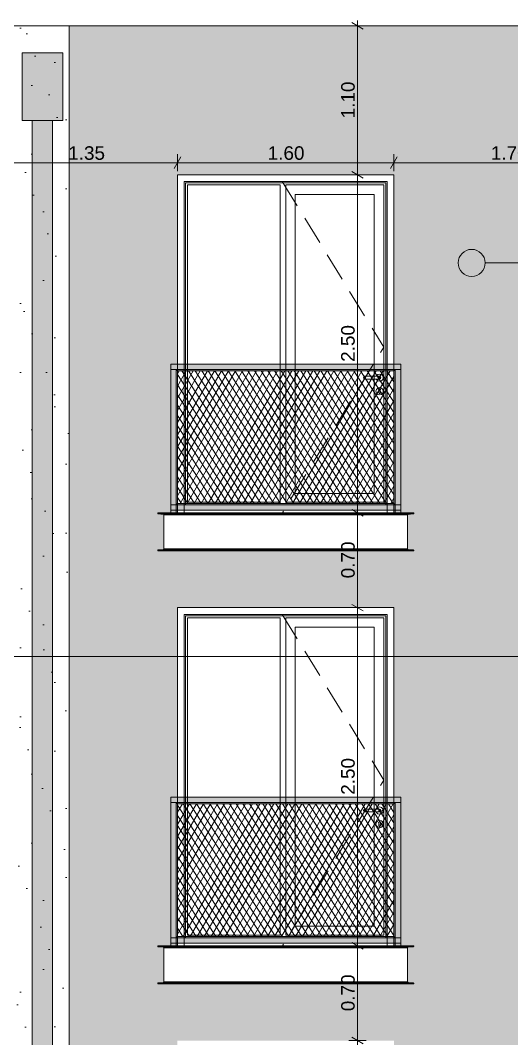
# Model space of a CAD drawing. Header units: millimetres. Extents: x 476571643 to 477489869, y 4620928210 to 4621294454.
# Drawn here: x 477422545 to 477426176, y 4621002544 to 4621010071 of the extents above; entities that cross this region are included whole.
import ezdxf

# ---------------------------------------------------------------- set-up
doc = ezdxf.new("R2010")
doc.units = ezdxf.units.MM
doc.header["$MEASUREMENT"] = 0
doc.linetypes.add('Hidden Line', pattern=[317.5, 211.666667, -105.833333])
for name, color, linetype, lineweight in [('2D Drafting - General_Pen_No__7_Pen_No__7', 7, 'Continuous', 0), ('New_2D Drafting - General_Pen_No__30_Pen_No__9_Pen_No__9_Pen_No__253', 252, 'Continuous', 0), ('New_2D Drafting - General_Pen_No__30_Pen_No__9_Pen_No__9_Pen_No__255', 255, 'Continuous', 0), ('New_2D Drafting - General_Pen_No__30_Pen_No__9_Pen_No__9_Pen_No__42', 250, 'Continuous', 0), ('New_2D Drafting - General_Pen_No__30_Pen_No__9_Pen_No__9_Pen_No__7', 7, 'Continuous', 0), ('New_2D Drafting - General_Pen_No__4', 7, 'Continuous', 0), ('New_2D Drafting - General_Pen_No__7', 7, 'Continuous', 0), ('New_Structural - Bearing_Pen_No__250', 7, 'Continuous', 0), ('Structural - Bearing_Pen_No__250', 7, 'Continuous', 0), ('zoma_Pen_No__142', 142, 'Continuous', 0), ('zoma_Pen_No__5_Pen_No__142', 142, 'Continuous', 0)]:
    doc.layers.add(name, color=color, linetype=linetype, lineweight=lineweight)
doc.layers.add('zoma', color=7, linetype='Continuous')
doc.layers.add('zoma_Pen_No__5', color=7, linetype='Continuous')
doc.styles.add('GENERATED_STYLE_2', font='arial.ttf')
doc.dimstyles.new('GENERATED_STYLE__31', dxfattribs={"dimtxt": 100, "dimasz": 64.421331, "dimexe": 0.18, "dimexo": 3, "dimgap": 0.09, "dimtad": 1, "dimtih": 1, "dimtoh": 1, "dimlfac": 0.001, "dimzin": 0, "dimdsep": 46, "dimtxsty": 'GENERATED_STYLE_2', "dimblk": 'ARROWHEAD_2', "dimblk1": 'ARROWHEAD_2', "dimblk2": 'ARROWHEAD_2', "dimcen": 0.09, "dimclrd": 142, "dimclre": 142, "dimclrt": 142, "dimadec": 0, "dimazin": 0, "dimtfac": 1, "dimtdec": 4, "dimtmove": 0, "dimatfit": 3, "dimfxl": 1, "dimtolj": 1, "dimtzin": 0, "dimarcsym": 0})
doc.dimstyles.new('GENERATED_STYLE__32', dxfattribs={"dimtxt": 100, "dimasz": 64.421331, "dimexe": 0.18, "dimexo": 3, "dimgap": 0.09, "dimtad": 1, "dimlfac": 0.001, "dimzin": 0, "dimdsep": 46, "dimtxsty": 'GENERATED_STYLE_2', "dimblk": 'ARROWHEAD_2', "dimblk1": 'ARROWHEAD_2', "dimblk2": 'ARROWHEAD_2', "dimcen": 0.09, "dimclrd": 142, "dimclre": 142, "dimclrt": 142, "dimadec": 0, "dimazin": 0, "dimtfac": 1, "dimtdec": 4, "dimtmove": 0, "dimatfit": 3, "dimfxl": 1, "dimtolj": 1, "dimtzin": 0, "dimarcsym": 0})
pattern_1 = [(60, (476844527.15, 4621385791.044), (-38.9711432, 22.5), []), (122.8330945, (476844527.15, 4621385791.044), (36.8060797, 18.75), [])]

# ---------------------------------------------------------------- blocks, each defined once
blk = doc.blocks.new('*D1764', base_point=(476844527.1, 4621385791))
at = {"layer": 'zoma_Pen_No__142', "color": 142, "linetype": 'Continuous', "lineweight": 0, "transparency": 16777216}
for p, q in [((477422381.2, 4621009061.3), (477422332.3, 4621008976.5)), ((477422356.7, 4621008955.3), (477422356.7, 4621009082.5)), ((477422356.7, 4621009018.9), (477423705.9, 4621009018.9)), ((477423730.4, 4621009061.3), (477423681.5, 4621008976.5)), ((477423705.9, 4621008955.3), (477423705.9, 4621009082.5))]:
    blk.add_line(p, q, dxfattribs=at)
at = {"layer": 'zoma_Pen_No__142', "color": 142, "lineweight": 0, "transparency": 16777216, "insert": (477422898.3, 4621009038.9), "char_height": 100, "attachment_point": 7, "style": 'GENERATED_STYLE_2'}
blk.add_mtext('\\A1;{\\pql;\\fArial CYR|b0|i0|c204|p34;1.35}', dxfattribs=at)
blk = doc.blocks.new('ARROWHEAD_2')
at = {"color": 0, "linetype": 'Continuous', "lineweight": 0}
for p, q in [((0, 0), (-1, 0)), ((-0.38, -0.66), (0.38, 0.66))]:
    blk.add_line(p, q, dxfattribs=at)
blk = doc.blocks.new('*D1765', base_point=(476844527.1, 4621385791))
at = {"layer": 'zoma_Pen_No__142', "color": 142, "linetype": 'Continuous', "lineweight": 0, "transparency": 16777216}
for p, q in [((477423730.4, 4621009061.3), (477423681.5, 4621008976.5)), ((477423705.9, 4621008955.3), (477423705.9, 4621009082.5)), ((477423705.9, 4621009018.9), (477425305.9, 4621009018.9)), ((477425330.4, 4621009061.3), (477425281.5, 4621008976.5)), ((477425305.9, 4621008955.3), (477425305.9, 4621009082.5))]:
    blk.add_line(p, q, dxfattribs=at)
at = {"layer": 'zoma_Pen_No__142', "color": 142, "lineweight": 0, "transparency": 16777216, "insert": (477424372.9, 4621009038.9), "char_height": 100, "attachment_point": 7, "style": 'GENERATED_STYLE_2'}
blk.add_mtext('\\A1;{\\pql;\\fArial CYR|b0|i0|c204|p34;1.60}', dxfattribs=at)
blk = doc.blocks.new('*D1766', base_point=(476844527.1, 4621385791))
at = {"layer": 'zoma_Pen_No__142', "color": 142, "linetype": 'Continuous', "lineweight": 0, "transparency": 16777216}
for p, q in [((477425330.4, 4621009061.3), (477425281.5, 4621008976.5)), ((477425305.9, 4621008955.3), (477425305.9, 4621009082.5)), ((477425305.9, 4621009018.9), (477427004.3, 4621009018.9)), ((477427028.8, 4621009061.3), (477426979.8, 4621008976.5)), ((477427004.3, 4621008955.3), (477427004.3, 4621009082.5))]:
    blk.add_line(p, q, dxfattribs=at)
at = {"layer": 'zoma_Pen_No__142', "color": 142, "lineweight": 0, "transparency": 16777216, "insert": (477426022.1, 4621009038.9), "char_height": 100, "attachment_point": 7, "style": 'GENERATED_STYLE_2'}
blk.add_mtext('\\A1;{\\pql;\\fArial CYR|b0|i0|c204|p34;1.70}', dxfattribs=at)
blk = doc.blocks.new('Line_104', base_point=(477425880.4, 4621008278.3))
at = {"layer": 'zoma_Pen_No__5_Pen_No__142', "linetype": 'Continuous', "lineweight": 0}
blk.add_hatch(color=142, dxfattribs=at).paths.add_polyline_path([(477425780.4, 4621008278.3), (477425788, 4621008240), (477425809.7, 4621008207.6), (477425842.1, 4621008185.9), (477425880.4, 4621008178.3), (477425918.6, 4621008185.9), (477425951.1, 4621008207.6), (477425972.8, 4621008240), (477425980.4, 4621008278.3), (477425972.8, 4621008316.5), (477425951.1, 4621008349), (477425918.6, 4621008370.7), (477425880.4, 4621008378.3), (477425842.1, 4621008370.7), (477425809.7, 4621008349), (477425788, 4621008316.5)])
at = {"layer": 'zoma_Pen_No__5_Pen_No__142', "color": 142, "linetype": 'Continuous', "lineweight": 0}
blk.add_line((477425980.4, 4621008278.3), (477438955.6, 4621008278.3), dxfattribs=at)
blk.add_circle((477425880.4, 4621008278.3), 100, dxfattribs=at)
blk = doc.blocks.new('Line_117', base_point=(477419660.3, 4621005367.8))
at = {"layer": 'zoma_Pen_No__5_Pen_No__142', "color": 142, "linetype": 'Continuous', "lineweight": 0}
blk.add_line((477419760.3, 4621005367.8), (477438955.6, 4621005367.8), dxfattribs=at)
blk = doc.blocks.new('*D2078', base_point=(476844527.1, 4621385791))
at = {"layer": 'zoma_Pen_No__142', "color": 142, "linetype": 'Continuous', "lineweight": 0, "transparency": 16777216}
for p, q in [((477424994.9, 4621002554.5), (477425079.7, 4621002505.6)), ((477425100.9, 4621002530), (477424973.7, 4621002530)), ((477425037.3, 4621000030), (477425037.3, 4621002530)), ((477424994.9, 4621000054.5), (477425079.7, 4621000005.6)), ((477425100.9, 4621000030), (477424973.7, 4621000030))]:
    blk.add_line(p, q, dxfattribs=at)
at = {"layer": 'zoma_Pen_No__142', "color": 142, "lineweight": 0, "transparency": 16777216, "insert": (477425017.3, 4621001147), "char_height": 100, "attachment_point": 7, "rotation": 90, "style": 'GENERATED_STYLE_2'}
blk.add_mtext('\\A1;{\\pql;\\fArial CYR|b0|i0|c204|p34;2.50}', dxfattribs=at)
blk = doc.blocks.new('*D2079', base_point=(476844527.1, 4621385791))
at = {"layer": 'zoma_Pen_No__142', "color": 142, "linetype": 'Continuous', "lineweight": 0, "transparency": 16777216}
for p, q in [((477425100.9, 4621003230), (477424973.7, 4621003230)), ((477424994.9, 4621003254.5), (477425079.7, 4621003205.6)), ((477425037.3, 4621002530), (477425037.3, 4621003230)), ((477424994.9, 4621002554.5), (477425079.7, 4621002505.6)), ((477425100.9, 4621002530), (477424973.7, 4621002530))]:
    blk.add_line(p, q, dxfattribs=at)
at = {"layer": 'zoma_Pen_No__142', "color": 142, "lineweight": 0, "transparency": 16777216, "insert": (477425017.3, 4621002747), "char_height": 100, "attachment_point": 7, "rotation": 90, "style": 'GENERATED_STYLE_2'}
blk.add_mtext('\\A1;{\\pql;\\fArial CYR|b0|i0|c204|p34;0.70}', dxfattribs=at)
blk = doc.blocks.new('*D2080', base_point=(476844527.1, 4621385791))
at = {"layer": 'zoma_Pen_No__142', "color": 142, "linetype": 'Continuous', "lineweight": 0, "transparency": 16777216}
for p, q in [((477425100.9, 4621005730), (477424973.7, 4621005730)), ((477424994.9, 4621005754.5), (477425079.7, 4621005705.6)), ((477425037.3, 4621003230), (477425037.3, 4621005730)), ((477425100.9, 4621003230), (477424973.7, 4621003230)), ((477424994.9, 4621003254.5), (477425079.7, 4621003205.6))]:
    blk.add_line(p, q, dxfattribs=at)
at = {"layer": 'zoma_Pen_No__142', "color": 142, "lineweight": 0, "transparency": 16777216, "insert": (477425017.3, 4621004347), "char_height": 100, "attachment_point": 7, "rotation": 90, "style": 'GENERATED_STYLE_2'}
blk.add_mtext('\\A1;{\\pql;\\fArial CYR|b0|i0|c204|p34;2.50}', dxfattribs=at)
blk = doc.blocks.new('*D2081', base_point=(476844527.1, 4621385791))
at = {"layer": 'zoma_Pen_No__142', "color": 142, "linetype": 'Continuous', "lineweight": 0, "transparency": 16777216}
for p, q in [((477424994.9, 4621006454.5), (477425079.7, 4621006405.6)), ((477425100.9, 4621006430), (477424973.7, 4621006430)), ((477425037.3, 4621005730), (477425037.3, 4621006430)), ((477425100.9, 4621005730), (477424973.7, 4621005730)), ((477424994.9, 4621005754.5), (477425079.7, 4621005705.6))]:
    blk.add_line(p, q, dxfattribs=at)
at = {"layer": 'zoma_Pen_No__142', "color": 142, "lineweight": 0, "transparency": 16777216, "insert": (477425017.3, 4621005947), "char_height": 100, "attachment_point": 7, "rotation": 90, "style": 'GENERATED_STYLE_2'}
blk.add_mtext('\\A1;{\\pql;\\fArial CYR|b0|i0|c204|p34;0.70}', dxfattribs=at)
blk = doc.blocks.new('*D2082', base_point=(476844527.1, 4621385791))
at = {"layer": 'zoma_Pen_No__142', "color": 142, "linetype": 'Continuous', "lineweight": 0, "transparency": 16777216}
for p, q in [((477424994.9, 4621008954.5), (477425079.7, 4621008905.6)), ((477425100.9, 4621008930), (477424973.7, 4621008930)), ((477425037.3, 4621006430), (477425037.3, 4621008930)), ((477424994.9, 4621006454.5), (477425079.7, 4621006405.6)), ((477425100.9, 4621006430), (477424973.7, 4621006430))]:
    blk.add_line(p, q, dxfattribs=at)
at = {"layer": 'zoma_Pen_No__142', "color": 142, "lineweight": 0, "transparency": 16777216, "insert": (477425017.3, 4621007547), "char_height": 100, "attachment_point": 7, "rotation": 90, "style": 'GENERATED_STYLE_2'}
blk.add_mtext('\\A1;{\\pql;\\fArial CYR|b0|i0|c204|p34;2.50}', dxfattribs=at)
blk = doc.blocks.new('*D2083', base_point=(476844527.1, 4621385791))
at = {"layer": 'zoma_Pen_No__142', "color": 142, "linetype": 'Continuous', "lineweight": 0, "transparency": 16777216}
for p, q in [((477425037.3, 4621010029.6), (477425037.3, 4621010071)), ((477425100.9, 4621010029.6), (477424973.7, 4621010029.6)), ((477425079.7, 4621010005.1), (477424994.9, 4621010054.1)), ((477425037.3, 4621008930), (477425037.3, 4621010029.6)), ((477424994.9, 4621008954.5), (477425079.7, 4621008905.6)), ((477425100.9, 4621008930), (477424973.7, 4621008930))]:
    blk.add_line(p, q, dxfattribs=at)
at = {"layer": 'zoma_Pen_No__142', "color": 142, "lineweight": 0, "transparency": 16777216, "insert": (477425017.3, 4621009346.8), "char_height": 100, "attachment_point": 7, "rotation": 90, "style": 'GENERATED_STYLE_2'}
blk.add_mtext('\\A1;{\\pql;\\fArial CYR|b0|i0|c204|p34;1.10}', dxfattribs=at)

msp = doc.modelspace()

# ---------------------------------------------------------------- hatches: boundary and pattern name
at = {"layer": 'New_2D Drafting - General_Pen_No__30_Pen_No__9_Pen_No__9_Pen_No__253', "linetype": 'Continuous', "lineweight": 0}
h = msp.add_hatch(dxfattribs=at)
h.set_pattern_fill('BRICK___RUNNING_BOND', color=252, style=0, pattern_type=2)
h.set_pattern_definition([(0, (476844527.15, 4621385791.044), (0, 66.64), []), (90, (476844527.15, 4621385791.04), (-244.8, 0), [66.64, -66.64]), (90, (476844649.55, 4621385857.68), (-244.8, 0), [66.64, -66.64])])
h.paths.add_polyline_path([(477429876.084, 4621010029.584), (477422906.129, 4621010029.584), (477422906.129, 4620999330.04), (477423155.516, 4620999330.04), (477424755.516, 4620999330.04), (477426305.732, 4620999330.04), (477426305.732, 4621008930.008), (477426305.732, 4621009630.003), (477429405.604, 4621009630.003), (477429876.073, 4621009630.003)])
h.paths.add_polyline_path([(477423606.054, 4621000030.046), (477423606.054, 4620999750.046), (477425406.054, 4620999750.046), (477425406.054, 4621000030.046), (477425305.948, 4621000030.046), (477425305.948, 4621002530.046), (477423705.948, 4621002530.046), (477423705.948, 4621000030.046)], flags=0)
h.paths.add_polyline_path([(477423606.067, 4621003230.046), (477423606.067, 4621002950.046), (477425406.067, 4621002950.046), (477425406.067, 4621003230.046), (477425305.948, 4621003230.046), (477425305.948, 4621005730.046), (477423705.948, 4621005730.046), (477423705.948, 4621003230.046)], flags=0)
h.paths.add_polyline_path([(477425406.067, 4621006150.046), (477425406.067, 4621006430.046), (477425305.948, 4621006430.046), (477425305.948, 4621008930.046), (477423705.948, 4621008930.046), (477423705.948, 4621006430.046), (477423606.067, 4621006430.046), (477423606.067, 4621006150.046)], flags=0)
at = {"layer": 'New_2D Drafting - General_Pen_No__30_Pen_No__9_Pen_No__9_Pen_No__255', "linetype": 'Continuous', "lineweight": 0}
for points in [[(477422857.313, 4621009330.031), (477422557.313, 4621009330.031), (477422557.313, 4621009830.031), (477422857.313, 4621009830.031)], [(477422782.313, 4620996830.006), (477422782.313, 4621009330.031), (477422632.313, 4621009330.031), (477422632.313, 4620996830.006)], [(477423656.054, 4621007530.042), (477423656.054, 4621007490.042), (477425356.054, 4621007490.042), (477425356.054, 4621007530.042)], [(477423656.054, 4621006430.04), (477423696.06, 4621006430.04), (477423696.06, 4621007490.042), (477423656.054, 4621007490.042)], [(477423706.06, 4621006500.04), (477423696.06, 4621006490.04), (477423696.06, 4621007490.042), (477423706.06, 4621007480.042)], [(477423706.06, 4621007480.042), (477423696.06, 4621007490.042), (477425316.047, 4621007490.042), (477425306.047, 4621007480.042)], [(477425316.047, 4621006490.04), (477425306.047, 4621006500.04), (477425306.047, 4621007480.042), (477425316.047, 4621007490.042)], [(477425316.047, 4621006430.04), (477425356.054, 4621006430.04), (477425356.054, 4621007490.042), (477425316.047, 4621007490.042)], [(477423656.054, 4621006490.04), (477423656.054, 4621006450.04), (477425356.054, 4621006450.04), (477425356.054, 4621006490.04)], [(477423696.06, 4621006490.04), (477423706.06, 4621006500.04), (477425306.047, 4621006500.04), (477425316.047, 4621006490.04)], [(477423656.054, 4621004330.042), (477423656.054, 4621004290.042), (477425356.054, 4621004290.042), (477425356.054, 4621004330.042)], [(477423656.054, 4621003230.04), (477423696.06, 4621003230.04), (477423696.06, 4621004290.042), (477423656.054, 4621004290.042)], [(477423706.06, 4621003300.04), (477423696.06, 4621003290.04), (477423696.06, 4621004290.042), (477423706.06, 4621004280.042)], [(477423706.06, 4621004280.042), (477423696.06, 4621004290.042), (477425316.047, 4621004290.042), (477425306.047, 4621004280.042)], [(477425316.047, 4621003290.04), (477425306.047, 4621003300.04), (477425306.047, 4621004280.042), (477425316.047, 4621004290.042)], [(477425316.047, 4621003230.04), (477425356.054, 4621003230.04), (477425356.054, 4621004290.042), (477425316.047, 4621004290.042)], [(477423696.06, 4621003290.04), (477423706.06, 4621003300.04), (477425306.047, 4621003300.04), (477425316.047, 4621003290.04)], [(477423656.054, 4621003290.04), (477423656.054, 4621003250.04), (477425356.054, 4621003250.04), (477425356.054, 4621003290.04)]]:
    msp.add_hatch(color=255, dxfattribs=at).paths.add_polyline_path(points)
at = {"layer": 'New_2D Drafting - General_Pen_No__30_Pen_No__9_Pen_No__9_Pen_No__42', "linetype": 'Continuous', "lineweight": 0, "true_color": 0xc7c8ca}
h = msp.add_hatch(dxfattribs=at)
h.set_pattern_fill('CUT_STONE', color=9, style=0, pattern_type=2)
h.set_pattern_definition([(45, (476844527.15, 4621386591.04), (-254.55844, 254.55844), [0, -240, 0, -360]), (110, (476845327.15, 4621386591.04), (338.28934, 123.12725), [0, -176, 0, -304])])
h.paths.add_polyline_path([(477415606.129, 4620996830.041), (477416007.111, 4620996830.041), (477416007.111, 4620999329.991), (477417656.843, 4620999329.991), (477417656.843, 4620996830.041), (477420857.281, 4620996830.041), (477420857.281, 4620999329.991), (477422357.281, 4620999329.991), (477422357.281, 4620996830.041), (477422906.13, 4620996830.041), (477422906.13, 4621010029.584), (477415606.129, 4621010029.584)])
h.paths.add_polyline_path([(477416155.525, 4621005729.935), (477417655.525, 4621005729.935), (477417655.525, 4621003229.935), (477416155.525, 4621003229.935)], flags=0)
h.paths.add_polyline_path([(477416155.525, 4621000029.935), (477416155.525, 4621002529.935), (477417655.525, 4621002529.935), (477417655.525, 4621000029.935)], flags=0)
h.paths.add_polyline_path([(477416155.525, 4621006429.935), (477416155.525, 4621008929.935), (477417655.525, 4621008929.935), (477417655.525, 4621006429.935)], flags=0)
h.paths.add_polyline_path([(477420856.734, 4621003229.935), (477420856.734, 4621005729.935), (477422356.734, 4621005729.935), (477422356.734, 4621003229.935)], flags=0)
h.paths.add_polyline_path([(477420856.734, 4621008929.935), (477420856.734, 4621006429.935), (477422356.734, 4621006429.935), (477422356.734, 4621008929.935)], flags=0)
h.paths.add_polyline_path([(477420856.734, 4621000029.935), (477422356.734, 4621000029.935), (477422356.734, 4621002529.935), (477420856.734, 4621002529.935)], flags=0)
at = {"layer": 'New_2D Drafting - General_Pen_No__7', "linetype": 'Continuous', "lineweight": 0}
h = msp.add_hatch(dxfattribs=at)
h.set_pattern_fill('BATT_INSULATION', style=0, pattern_type=2)
h.set_pattern_definition(pattern_1)
h.paths.add_polyline_path([(477425306.047, 4621007480.042), (477423706.06, 4621007480.042), (477423706.06, 4621006500.04), (477425306.047, 4621006500.04)])
h = msp.add_hatch(dxfattribs=at)
h.set_pattern_fill('BATT_INSULATION', style=0, pattern_type=2)
h.set_pattern_definition(pattern_1)
h.paths.add_polyline_path([(477425306.047, 4621004280.042), (477423706.06, 4621004280.042), (477423706.06, 4621003300.04), (477425306.047, 4621003300.04)])

# ---------------------------------------------------------------- linework, layer by layer
at = {"layer": '2D Drafting - General_Pen_No__7_Pen_No__7', "color": 7, "linetype": 'Continuous', "lineweight": 0, "flags": 128}
for points in [[(477425301.823, 4621006430.04), (477423705.939, 4621006430.046), (477423705.948, 4621008930.046), (477425305.948, 4621008930.04)], [(477425305.948, 4621008930.04), (477425305.939, 4621006430.04), (477425301.823, 4621006430.04)], [(477425301.823, 4621003230.04), (477423705.939, 4621003230.046), (477423705.948, 4621005730.046), (477425305.948, 4621005730.04)], [(477425305.948, 4621005730.04), (477425305.939, 4621003230.04), (477425301.823, 4621003230.04)]]:
    msp.add_lwpolyline(points, dxfattribs=at)
for points in [[(477423755.948, 4621008880.045), (477425255.948, 4621008880.039), (477425255.939, 4621006430.041), (477423755.939, 4621006430.047)], [(477423765.948, 4621008870.045), (477425245.948, 4621008870.039), (477425245.94, 4621006490.042), (477423765.94, 4621006490.047)], [(477423780.948, 4621008855.044), (477424465.948, 4621008855.042), (477424465.94, 4621006510.045), (477423780.94, 4621006510.047)], [(477424505.944, 4621008855.042), (477425230.948, 4621008855.04), (477425230.94, 4621006510.042), (477424505.94, 4621006510.044)], [(477424575.947, 4621008785.042), (477425160.947, 4621008785.04), (477425160.94, 4621006575.042), (477424575.94, 4621006575.044)], [(477423755.948, 4621005680.045), (477425255.948, 4621005680.039), (477425255.939, 4621003230.041), (477423755.939, 4621003230.047)], [(477423765.948, 4621005670.045), (477425245.948, 4621005670.039), (477425245.94, 4621003290.042), (477423765.94, 4621003290.047)], [(477423780.948, 4621005655.044), (477424465.948, 4621005655.042), (477424465.94, 4621003310.045), (477423780.94, 4621003310.047)], [(477424505.944, 4621005655.042), (477425230.948, 4621005655.04), (477425230.94, 4621003310.042), (477424505.94, 4621003310.044)], [(477424575.947, 4621005585.042), (477425160.947, 4621005585.04), (477425160.94, 4621003375.042), (477424575.94, 4621003375.044)]]:
    msp.add_lwpolyline(points, close=True, dxfattribs=at)
at = {"layer": '2D Drafting - General_Pen_No__7_Pen_No__7', "color": 7, "linetype": 'Hidden Line', "lineweight": 0, "flags": 128}
for points in [[(477424480.948, 4621008880.042), (477425230.944, 4621007655.917), (477424481.716, 4621006431.327)], [(477424480.948, 4621005680.042), (477425230.944, 4621004455.917), (477424481.716, 4621003231.327)]]:
    msp.add_lwpolyline(points, dxfattribs=at)
at = {"layer": 'New_2D Drafting - General_Pen_No__30_Pen_No__9_Pen_No__9_Pen_No__7', "color": 7, "linetype": 'Continuous', "lineweight": 0, "flags": 128}
for points in [[(477415606.129, 4620996830.041), (477416007.111, 4620996830.041), (477416007.111, 4620999329.991), (477417656.843, 4620999329.991), (477417656.843, 4620996830.041), (477420857.281, 4620996830.041), (477420857.281, 4620999329.991), (477422357.281, 4620999329.991), (477422357.281, 4620996830.041), (477422906.13, 4620996830.041), (477422906.13, 4621010029.584), (477415606.129, 4621010029.584)], [(477429876.084, 4621010029.584), (477422906.129, 4621010029.584), (477422906.129, 4620999330.04), (477423155.516, 4620999330.04), (477424755.516, 4620999330.04), (477426305.732, 4620999330.04), (477426305.732, 4621008930.008), (477426305.732, 4621009630.003), (477429405.604, 4621009630.003), (477429876.073, 4621009630.003)], [(477422857.313, 4621009330.031), (477422557.313, 4621009330.031), (477422557.313, 4621009830.031), (477422857.313, 4621009830.031)], [(477422782.313, 4620996830.006), (477422782.313, 4621009330.031), (477422632.313, 4621009330.031), (477422632.313, 4620996830.006)], [(477425406.067, 4621006150.046), (477425406.067, 4621006430.046), (477425305.948, 4621006430.046), (477425305.948, 4621008930.046), (477423705.948, 4621008930.046), (477423705.948, 4621006430.046), (477423606.067, 4621006430.046), (477423606.067, 4621006150.046)], [(477423656.054, 4621007530.042), (477423656.054, 4621007490.042), (477425356.054, 4621007490.042), (477425356.054, 4621007530.042)], [(477423656.054, 4621006430.04), (477423696.06, 4621006430.04), (477423696.06, 4621007490.042), (477423656.054, 4621007490.042)], [(477423706.06, 4621006500.04), (477423696.06, 4621006490.04), (477423696.06, 4621007490.042), (477423706.06, 4621007480.042)], [(477423706.06, 4621007480.042), (477423696.06, 4621007490.042), (477425316.047, 4621007490.042), (477425306.047, 4621007480.042)], [(477425316.047, 4621006490.04), (477425306.047, 4621006500.04), (477425306.047, 4621007480.042), (477425316.047, 4621007490.042)], [(477425316.047, 4621006430.04), (477425356.054, 4621006430.04), (477425356.054, 4621007490.042), (477425316.047, 4621007490.042)], [(477423656.054, 4621006490.04), (477423656.054, 4621006450.04), (477425356.054, 4621006450.04), (477425356.054, 4621006490.04)], [(477423696.06, 4621006490.04), (477423706.06, 4621006500.04), (477425306.047, 4621006500.04), (477425316.047, 4621006490.04)], [(477423606.067, 4621003230.046), (477423606.067, 4621002950.046), (477425406.067, 4621002950.046), (477425406.067, 4621003230.046), (477425305.948, 4621003230.046), (477425305.948, 4621005730.046), (477423705.948, 4621005730.046), (477423705.948, 4621003230.046)], [(477423656.054, 4621004330.042), (477423656.054, 4621004290.042), (477425356.054, 4621004290.042), (477425356.054, 4621004330.042)], [(477423656.054, 4621003230.04), (477423696.06, 4621003230.04), (477423696.06, 4621004290.042), (477423656.054, 4621004290.042)], [(477423706.06, 4621003300.04), (477423696.06, 4621003290.04), (477423696.06, 4621004290.042), (477423706.06, 4621004280.042)], [(477423706.06, 4621004280.042), (477423696.06, 4621004290.042), (477425316.047, 4621004290.042), (477425306.047, 4621004280.042)], [(477425316.047, 4621003290.04), (477425306.047, 4621003300.04), (477425306.047, 4621004280.042), (477425316.047, 4621004290.042)], [(477425316.047, 4621003230.04), (477425356.054, 4621003230.04), (477425356.054, 4621004290.042), (477425316.047, 4621004290.042)], [(477423696.06, 4621003290.04), (477423706.06, 4621003300.04), (477425306.047, 4621003300.04), (477425316.047, 4621003290.04)], [(477423656.054, 4621003290.04), (477423656.054, 4621003250.04), (477425356.054, 4621003250.04), (477425356.054, 4621003290.04)]]:
    msp.add_lwpolyline(points, close=True, dxfattribs=at)
at = {"layer": 'New_2D Drafting - General_Pen_No__4', "color": 7, "linetype": 'Continuous', "lineweight": 0, "flags": 128}
for points in [[(477425306.047, 4621007480.042), (477423706.06, 4621007480.042), (477423706.06, 4621006500.04), (477425306.047, 4621006500.04)], [(477425306.047, 4621004280.042), (477423706.06, 4621004280.042), (477423706.06, 4621003300.04), (477425306.047, 4621003300.04)]]:
    msp.add_lwpolyline(points, close=True, dxfattribs=at)
at = {"layer": 'New_Structural - Bearing_Pen_No__250', "color": 7, "linetype": 'Continuous', "lineweight": 0}
for p, q in [((477425082.981, 4621007437.112), (477425080.052, 4621007430.041)), ((477425084.534, 4621007437.112), (477425081.775, 4621007430.041)), ((477425090.053, 4621007440.041), (477425082.981, 4621007437.112)), ((477425089.348, 4621007437.112), (477425087.236, 4621007430.041)), ((477425091.194, 4621007440.041), (477425090.053, 4621007440.041)), ((477425094.446, 4621007440.041), (477425091.194, 4621007440.041)), ((477425099.312, 4621007440.041), (477425094.446, 4621007440.041)), ((477425096.553, 4621007437.112), (477425095.41, 4621007430.041)), ((477425105.053, 4621007440.041), (477425099.312, 4621007440.041)), ((477425185.053, 4621007440.041), (477425105.053, 4621007440.041)), ((477425175.732, 4621007440.041), (477425176.67, 4621007443.541)), ((477425176.67, 4621007443.541), (477425186.553, 4621007453.423)), ((477425190.793, 4621007440.041), (477425185.053, 4621007440.041)), ((477425186.553, 4621007453.423), (477425200.053, 4621007457.041)), ((477425195.659, 4621007440.041), (477425190.793, 4621007440.041)), ((477425193.552, 4621007437.112), (477425194.695, 4621007430.041)), ((477425198.911, 4621007440.041), (477425195.659, 4621007440.041)), ((477425200.053, 4621007440.041), (477425198.911, 4621007440.041)), ((477425200.053, 4621007457.041), (477425213.553, 4621007453.423)), ((477425200.053, 4621007440.041), (477425207.124, 4621007437.112)), ((477425200.757, 4621007437.112), (477425202.869, 4621007430.041)), ((477425205.572, 4621007437.112), (477425208.33, 4621007430.041)), ((477425207.124, 4621007437.112), (477425210.052, 4621007430.041)), ((477425213.553, 4621007453.423), (477425223.435, 4621007443.541)), ((477425223.435, 4621007443.541), (477425227.052, 4621007430.041)), ((477425080.052, 4621007430.041), (477425082.981, 4621007422.97)), ((477425081.775, 4621007430.041), (477425084.533, 4621007422.97)), ((477425082.981, 4621007422.97), (477425090.052, 4621007420.041)), ((477425087.236, 4621007430.041), (477425089.348, 4621007422.97)), ((477425091.194, 4621007420.041), (477425090.052, 4621007420.041)), ((477425094.446, 4621007420.041), (477425091.194, 4621007420.041)), ((477425099.312, 4621007420.041), (477425094.446, 4621007420.041)), ((477425095.41, 4621007430.041), (477425096.553, 4621007422.97)), ((477425105.052, 4621007420.041), (477425099.312, 4621007420.041)), ((477425185.052, 4621007420.041), (477425105.052, 4621007420.041)), ((477425176.67, 4621007416.541), (477425175.732, 4621007420.041)), ((477425186.552, 4621007406.658), (477425176.67, 4621007416.541)), ((477425190.793, 4621007420.041), (477425185.052, 4621007420.041)), ((477425200.052, 4621007403.041), (477425186.552, 4621007406.658)), ((477425186.552, 4621007353.423), (477425200.052, 4621007357.041)), ((477425195.659, 4621007420.041), (477425190.793, 4621007420.041)), ((477425194.695, 4621007430.041), (477425193.552, 4621007422.97)), ((477425198.911, 4621007420.041), (477425195.659, 4621007420.041)), ((477425200.052, 4621007420.041), (477425198.911, 4621007420.041)), ((477425207.124, 4621007422.97), (477425200.052, 4621007420.041)), ((477425213.552, 4621007406.658), (477425200.052, 4621007403.041)), ((477425200.052, 4621007357.041), (477425213.552, 4621007353.423)), ((477425202.869, 4621007430.041), (477425200.757, 4621007422.97)), ((477425208.33, 4621007430.041), (477425205.571, 4621007422.97)), ((477425210.052, 4621007430.041), (477425207.124, 4621007422.97)), ((477425223.435, 4621007416.541), (477425213.552, 4621007406.658)), ((477425227.052, 4621007430.041), (477425223.435, 4621007416.541)), ((477425173.052, 4621007330.041), (477425176.67, 4621007343.541)), ((477425176.669, 4621007316.541), (477425173.052, 4621007330.041)), ((477425186.552, 4621007306.658), (477425176.669, 4621007316.541)), ((477425176.67, 4621007343.541), (477425186.552, 4621007353.423)), ((477425200.052, 4621007303.041), (477425186.552, 4621007306.658)), ((477425193.332, 4621007341.68), (477425192.584, 4621007339.733)), ((477425192.584, 4621007339.733), (477425195.052, 4621007334.441)), ((477425193.332, 4621007341.68), (477425194.677, 4621007345.184)), ((477425200.052, 4621007347.466), (477425194.677, 4621007345.184)), ((477425195.052, 4621007334.441), (477425195.052, 4621007332.927)), ((477425195.052, 4621007332.927), (477425195.052, 4621007330.041)), ((477425195.052, 4621007330.041), (477425195.052, 4621007327.154)), ((477425195.052, 4621007327.154), (477425195.052, 4621007321.38)), ((477425195.052, 4621007321.38), (477425195.052, 4621007317.541)), ((477425195.052, 4621007317.541), (477425196.517, 4621007314.005)), ((477425196.517, 4621007314.005), (477425200.052, 4621007312.541)), ((477425205.427, 4621007345.184), (477425200.052, 4621007347.466)), ((477425200.052, 4621007312.541), (477425203.588, 4621007314.005)), ((477425213.552, 4621007306.658), (477425200.052, 4621007303.041)), ((477425203.588, 4621007314.005), (477425205.052, 4621007317.541)), ((477425205.052, 4621007334.441), (477425207.52, 4621007339.733)), ((477425205.052, 4621007332.927), (477425205.052, 4621007334.441)), ((477425205.052, 4621007332.927), (477425205.052, 4621007330.041)), ((477425205.052, 4621007330.041), (477425205.052, 4621007327.154)), ((477425205.052, 4621007327.154), (477425205.052, 4621007321.38)), ((477425205.052, 4621007321.38), (477425205.052, 4621007317.541)), ((477425206.772, 4621007341.68), (477425205.427, 4621007345.184)), ((477425206.772, 4621007341.68), (477425207.52, 4621007339.733)), ((477425213.552, 4621007353.423), (477425223.435, 4621007343.541)), ((477425223.435, 4621007316.541), (477425213.552, 4621007306.658)), ((477425223.435, 4621007343.541), (477425227.052, 4621007330.041)), ((477425227.052, 4621007330.041), (477425223.435, 4621007316.541)), ((477425082.981, 4621004237.112), (477425080.052, 4621004230.041)), ((477425080.052, 4621004230.041), (477425082.981, 4621004222.97)), ((477425084.534, 4621004237.112), (477425081.775, 4621004230.041)), ((477425081.775, 4621004230.041), (477425084.533, 4621004222.97)), ((477425090.053, 4621004240.041), (477425082.981, 4621004237.112)), ((477425082.981, 4621004222.97), (477425090.052, 4621004220.041)), ((477425089.348, 4621004237.112), (477425087.236, 4621004230.041)), ((477425087.236, 4621004230.041), (477425089.348, 4621004222.97)), ((477425091.194, 4621004220.041), (477425090.052, 4621004220.041)), ((477425091.194, 4621004240.041), (477425090.053, 4621004240.041)), ((477425094.446, 4621004240.041), (477425091.194, 4621004240.041)), ((477425094.446, 4621004220.041), (477425091.194, 4621004220.041)), ((477425099.312, 4621004240.041), (477425094.446, 4621004240.041)), ((477425099.312, 4621004220.041), (477425094.446, 4621004220.041)), ((477425096.553, 4621004237.112), (477425095.41, 4621004230.041)), ((477425095.41, 4621004230.041), (477425096.553, 4621004222.97)), ((477425105.053, 4621004240.041), (477425099.312, 4621004240.041)), ((477425105.052, 4621004220.041), (477425099.312, 4621004220.041)), ((477425185.052, 4621004220.041), (477425105.052, 4621004220.041)), ((477425185.053, 4621004240.041), (477425105.053, 4621004240.041)), ((477425175.732, 4621004240.041), (477425176.67, 4621004243.541)), ((477425176.67, 4621004216.541), (477425175.732, 4621004220.041)), ((477425176.67, 4621004243.541), (477425186.553, 4621004253.423)), ((477425186.552, 4621004206.658), (477425176.67, 4621004216.541)), ((477425190.793, 4621004220.041), (477425185.052, 4621004220.041)), ((477425190.793, 4621004240.041), (477425185.053, 4621004240.041)), ((477425200.052, 4621004203.041), (477425186.552, 4621004206.658)), ((477425186.553, 4621004253.423), (477425200.053, 4621004257.041)), ((477425195.659, 4621004240.041), (477425190.793, 4621004240.041)), ((477425195.659, 4621004220.041), (477425190.793, 4621004220.041)), ((477425193.552, 4621004237.112), (477425194.695, 4621004230.041)), ((477425194.695, 4621004230.041), (477425193.552, 4621004222.97)), ((477425198.911, 4621004240.041), (477425195.659, 4621004240.041)), ((477425198.911, 4621004220.041), (477425195.659, 4621004220.041)), ((477425200.053, 4621004240.041), (477425198.911, 4621004240.041)), ((477425200.052, 4621004220.041), (477425198.911, 4621004220.041)), ((477425207.124, 4621004222.97), (477425200.052, 4621004220.041)), ((477425213.552, 4621004206.658), (477425200.052, 4621004203.041)), ((477425200.053, 4621004257.041), (477425213.553, 4621004253.423)), ((477425200.053, 4621004240.041), (477425207.124, 4621004237.112)), ((477425200.757, 4621004237.112), (477425202.869, 4621004230.041)), ((477425202.869, 4621004230.041), (477425200.757, 4621004222.97)), ((477425208.33, 4621004230.041), (477425205.571, 4621004222.97)), ((477425205.572, 4621004237.112), (477425208.33, 4621004230.041)), ((477425207.124, 4621004237.112), (477425210.052, 4621004230.041)), ((477425210.052, 4621004230.041), (477425207.124, 4621004222.97)), ((477425223.435, 4621004216.541), (477425213.552, 4621004206.658)), ((477425213.553, 4621004253.423), (477425223.435, 4621004243.541)), ((477425223.435, 4621004243.541), (477425227.052, 4621004230.041)), ((477425227.052, 4621004230.041), (477425223.435, 4621004216.541)), ((477425173.052, 4621004130.041), (477425176.67, 4621004143.541)), ((477425176.669, 4621004116.541), (477425173.052, 4621004130.041)), ((477425176.67, 4621004143.541), (477425186.552, 4621004153.423)), ((477425186.552, 4621004153.423), (477425200.052, 4621004157.041)), ((477425193.332, 4621004141.68), (477425192.584, 4621004139.733)), ((477425192.584, 4621004139.733), (477425195.052, 4621004134.441)), ((477425193.332, 4621004141.68), (477425194.677, 4621004145.184)), ((477425200.052, 4621004147.466), (477425194.677, 4621004145.184)), ((477425195.052, 4621004134.441), (477425195.052, 4621004132.927)), ((477425195.052, 4621004132.927), (477425195.052, 4621004130.041)), ((477425195.052, 4621004130.041), (477425195.052, 4621004127.154)), ((477425195.052, 4621004127.154), (477425195.052, 4621004121.38)), ((477425195.052, 4621004121.38), (477425195.052, 4621004117.541)), ((477425200.052, 4621004157.041), (477425213.552, 4621004153.423)), ((477425205.427, 4621004145.184), (477425200.052, 4621004147.466)), ((477425205.052, 4621004134.441), (477425207.52, 4621004139.733)), ((477425205.052, 4621004132.927), (477425205.052, 4621004134.441)), ((477425205.052, 4621004132.927), (477425205.052, 4621004130.041)), ((477425205.052, 4621004130.041), (477425205.052, 4621004127.154)), ((477425205.052, 4621004127.154), (477425205.052, 4621004121.38)), ((477425205.052, 4621004121.38), (477425205.052, 4621004117.541)), ((477425206.772, 4621004141.68), (477425205.427, 4621004145.184)), ((477425206.772, 4621004141.68), (477425207.52, 4621004139.733)), ((477425213.552, 4621004153.423), (477425223.435, 4621004143.541)), ((477425223.435, 4621004143.541), (477425227.052, 4621004130.041)), ((477425227.052, 4621004130.041), (477425223.435, 4621004116.541)), ((477425186.552, 4621004106.658), (477425176.669, 4621004116.541)), ((477425200.052, 4621004103.041), (477425186.552, 4621004106.658)), ((477425195.052, 4621004117.541), (477425196.517, 4621004114.005)), ((477425196.517, 4621004114.005), (477425200.052, 4621004112.541)), ((477425200.052, 4621004112.541), (477425203.588, 4621004114.005)), ((477425213.552, 4621004106.658), (477425200.052, 4621004103.041)), ((477425203.588, 4621004114.005), (477425205.052, 4621004117.541)), ((477425223.435, 4621004116.541), (477425213.552, 4621004106.658))]:
    msp.add_line(p, q, dxfattribs=at)
at = {"layer": 'Structural - Bearing_Pen_No__250', "color": 7, "linetype": 'Continuous', "lineweight": 0}
for p, q in [((477423559.728, 4621006427.545), (477423559.728, 4621006430.04)), ((477425452.38, 4621006430.04), (477423559.728, 4621006430.04)), ((477423560.127, 4621006426.014), (477423559.728, 4621006427.545)), ((477425452.38, 4621006427.545), (477423559.728, 4621006427.545)), ((477423561.265, 4621006424.717), (477423560.127, 4621006426.014)), ((477423562.968, 4621006423.85), (477423561.265, 4621006424.717)), ((477423564.19, 4621006423.59), (477423562.968, 4621006423.85)), ((477423601.591, 4621006419.6), (477423564.19, 4621006423.59)), ((477425447.917, 4621006423.59), (477423564.19, 4621006423.59)), ((477423602.813, 4621006419.341), (477423601.591, 4621006419.6)), ((477425410.516, 4621006419.6), (477423601.591, 4621006419.6)), ((477423604.516, 4621006418.474), (477423602.813, 4621006419.341)), ((477423605.654, 4621006417.176), (477423604.516, 4621006418.474)), ((477423606.054, 4621006415.645), (477423605.654, 4621006417.176)), ((477425406.054, 4621006415.645), (477423606.054, 4621006415.645)), ((477423606.054, 4621006164.435), (477423606.054, 4621006415.645)), ((477425406.054, 4621006415.645), (477425406.453, 4621006417.176)), ((477425406.054, 4621006164.435), (477425406.054, 4621006415.645)), ((477425406.453, 4621006417.176), (477425407.591, 4621006418.474)), ((477425407.591, 4621006418.474), (477425409.294, 4621006419.341)), ((477425409.294, 4621006419.341), (477425410.516, 4621006419.6)), ((477425410.516, 4621006419.6), (477425447.917, 4621006423.59)), ((477425447.917, 4621006423.59), (477425449.139, 4621006423.85)), ((477425449.139, 4621006423.85), (477425450.842, 4621006424.717)), ((477425450.842, 4621006424.717), (477425451.98, 4621006426.014)), ((477425451.98, 4621006426.014), (477425452.38, 4621006427.545)), ((477425452.38, 4621006427.545), (477425452.38, 4621006430.04)), ((477423559.728, 4621006152.535), (477423560.127, 4621006154.066)), ((477423559.728, 4621006150.04), (477423559.728, 4621006152.535)), ((477425452.38, 4621006152.535), (477423559.728, 4621006152.535)), ((477423560.127, 4621006154.066), (477423561.265, 4621006155.364)), ((477423561.265, 4621006155.364), (477423562.968, 4621006156.231)), ((477423562.968, 4621006156.231), (477423564.19, 4621006156.49)), ((477423564.19, 4621006156.49), (477423601.591, 4621006160.48)), ((477425447.917, 4621006156.49), (477423564.19, 4621006156.49)), ((477423601.591, 4621006160.48), (477423602.813, 4621006160.74)), ((477425410.516, 4621006160.48), (477423601.591, 4621006160.48)), ((477423602.813, 4621006160.74), (477423604.516, 4621006161.607)), ((477423604.516, 4621006161.607), (477423605.654, 4621006162.904)), ((477423605.654, 4621006162.904), (477423606.054, 4621006164.435)), ((477425406.069, 4621006164.435), (477423606.054, 4621006164.435)), ((477425406.453, 4621006162.904), (477425406.054, 4621006164.435)), ((477425407.591, 4621006161.607), (477425406.453, 4621006162.904)), ((477425409.294, 4621006160.74), (477425407.591, 4621006161.607)), ((477425410.516, 4621006160.48), (477425409.294, 4621006160.74)), ((477425447.917, 4621006156.49), (477425410.516, 4621006160.48)), ((477425449.139, 4621006156.231), (477425447.917, 4621006156.49)), ((477425450.842, 4621006155.364), (477425449.139, 4621006156.231)), ((477425451.98, 4621006154.066), (477425450.842, 4621006155.364)), ((477425452.38, 4621006152.535), (477425451.98, 4621006154.066)), ((477425452.38, 4621006150.04), (477425452.38, 4621006152.535)), ((477425452.38, 4621006150.04), (477423559.728, 4621006150.04)), ((477423559.728, 4621003227.545), (477423559.728, 4621003230.04)), ((477425452.38, 4621003230.04), (477423559.728, 4621003230.04)), ((477423560.127, 4621003226.014), (477423559.728, 4621003227.545)), ((477425452.38, 4621003227.545), (477423559.728, 4621003227.545)), ((477423561.265, 4621003224.717), (477423560.127, 4621003226.014)), ((477423562.968, 4621003223.85), (477423561.265, 4621003224.717)), ((477423564.19, 4621003223.59), (477423562.968, 4621003223.85)), ((477423601.591, 4621003219.6), (477423564.19, 4621003223.59)), ((477425447.917, 4621003223.59), (477423564.19, 4621003223.59)), ((477423602.813, 4621003219.341), (477423601.591, 4621003219.6)), ((477425410.516, 4621003219.6), (477423601.591, 4621003219.6)), ((477423604.516, 4621003218.474), (477423602.813, 4621003219.341)), ((477423605.654, 4621003217.176), (477423604.516, 4621003218.474)), ((477423606.054, 4621003215.645), (477423605.654, 4621003217.176)), ((477425406.054, 4621003215.645), (477423606.054, 4621003215.645)), ((477423606.054, 4621002964.435), (477423606.054, 4621003215.645)), ((477425406.054, 4621003215.645), (477425406.453, 4621003217.176)), ((477425406.054, 4621002964.435), (477425406.054, 4621003215.645)), ((477425406.453, 4621003217.176), (477425407.591, 4621003218.474)), ((477425407.591, 4621003218.474), (477425409.294, 4621003219.341)), ((477425409.294, 4621003219.341), (477425410.516, 4621003219.6)), ((477425410.516, 4621003219.6), (477425447.917, 4621003223.59)), ((477425447.917, 4621003223.59), (477425449.139, 4621003223.85)), ((477425449.139, 4621003223.85), (477425450.842, 4621003224.717)), ((477425450.842, 4621003224.717), (477425451.98, 4621003226.014)), ((477425451.98, 4621003226.014), (477425452.38, 4621003227.545)), ((477425452.38, 4621003227.545), (477425452.38, 4621003230.04)), ((477423559.728, 4621002952.535), (477423560.127, 4621002954.066)), ((477423559.728, 4621002950.04), (477423559.728, 4621002952.535)), ((477425452.38, 4621002952.535), (477423559.728, 4621002952.535)), ((477425452.38, 4621002950.04), (477423559.728, 4621002950.04)), ((477423560.127, 4621002954.066), (477423561.265, 4621002955.364)), ((477423561.265, 4621002955.364), (477423562.968, 4621002956.231)), ((477423562.968, 4621002956.231), (477423564.19, 4621002956.49)), ((477423564.19, 4621002956.49), (477423601.591, 4621002960.48)), ((477425447.917, 4621002956.49), (477423564.19, 4621002956.49)), ((477423601.591, 4621002960.48), (477423602.813, 4621002960.74)), ((477425410.516, 4621002960.48), (477423601.591, 4621002960.48)), ((477423602.813, 4621002960.74), (477423604.516, 4621002961.607)), ((477423604.516, 4621002961.607), (477423605.654, 4621002962.904)), ((477423605.654, 4621002962.904), (477423606.054, 4621002964.435)), ((477425406.069, 4621002964.435), (477423606.054, 4621002964.435)), ((477425406.453, 4621002962.904), (477425406.054, 4621002964.435)), ((477425407.591, 4621002961.607), (477425406.453, 4621002962.904)), ((477425409.294, 4621002960.74), (477425407.591, 4621002961.607)), ((477425410.516, 4621002960.48), (477425409.294, 4621002960.74)), ((477425447.917, 4621002956.49), (477425410.516, 4621002960.48)), ((477425449.139, 4621002956.231), (477425447.917, 4621002956.49)), ((477425450.842, 4621002955.364), (477425449.139, 4621002956.231)), ((477425451.98, 4621002954.066), (477425450.842, 4621002955.364)), ((477425452.38, 4621002952.535), (477425451.98, 4621002954.066)), ((477425452.38, 4621002950.04), (477425452.38, 4621002952.535))]:
    msp.add_line(p, q, dxfattribs=at)

# ---------------------------------------------------------------- block references
at = {"layer": 'zoma_Pen_No__5', "color": 142, "linetype": 'Continuous', "lineweight": 0}
for name, p in [('Line_104', (477425880.376, 4621008278.279)), ('Line_117', (477419660.317, 4621005367.836))]:
    msp.add_blockref(name, p, dxfattribs=at)

# ---------------------------------------------------------------- dimensions: what is measured, and where the dimension line sits
at = {"layer": 'zoma', "color": 142, "linetype": 'Continuous', "lineweight": 0}
for base, p1, p2, picture, middle in [((477425037.308, 4621010029.584), (477411507.968, 4621008930.04), (477411651.738, 4621010029.584), '*D2083', (477424967.308, 4621009476.666)), ((477425037.308, 4621008930.04), (477411507.96, 4621006430.04), (477411507.968, 4621008930.04), '*D2082', (477424967.308, 4621007676.894)), ((477425037.308, 4621006430.04), (477411507.968, 4621005730.04), (477411507.96, 4621006430.04), '*D2081', (477424967.308, 4621006076.894)), ((477425037.308, 4621005730.04), (477411507.96, 4621003230.04), (477411507.968, 4621005730.04), '*D2080', (477424967.308, 4621004476.894)), ((477425037.308, 4621003230.04), (477411507.968, 4621002530.04), (477411507.96, 4621003230.04), '*D2079', (477424967.308, 4621002876.894)), ((477425037.308, 4621002530.04), (477411507.96, 4621000030.04), (477411507.968, 4621002530.04), '*D2078', (477424967.308, 4621001276.894))]:
    dim = msp.add_linear_dim(base=base, p1=p1, p2=p2, angle=90, dimstyle='GENERATED_STYLE__32', dxfattribs=at)
    dim.commit()
    dim.dimension.update_dxf_attribs({"geometry": picture, "text_midpoint": middle, "dimtype": 160, "text_rotation": 90})
for base, p1, p2, picture, middle in [((477423705.948, 4621009018.907), (477422356.734, 4621002529.935), (477423705.948, 4621002530.046), '*D1764', (477423028.195, 4621009088.907)), ((477425305.948, 4621009018.907), (477423705.948, 4621002530.046), (477425305.948, 4621002530.04), '*D1765', (477424502.801, 4621009088.907)), ((477427004.291, 4621009018.907), (477425305.948, 4621002530.04), (477427004.291, 4621002530.04), '*D1766', (477426151.973, 4621009088.907))]:
    dim = msp.add_linear_dim(base=base, p1=p1, p2=p2, dimstyle='GENERATED_STYLE__31', dxfattribs=at)
    dim.commit()
    dim.dimension.update_dxf_attribs({"geometry": picture, "text_midpoint": middle, "dimtype": 160})

doc.saveas('drawing.dxf')
